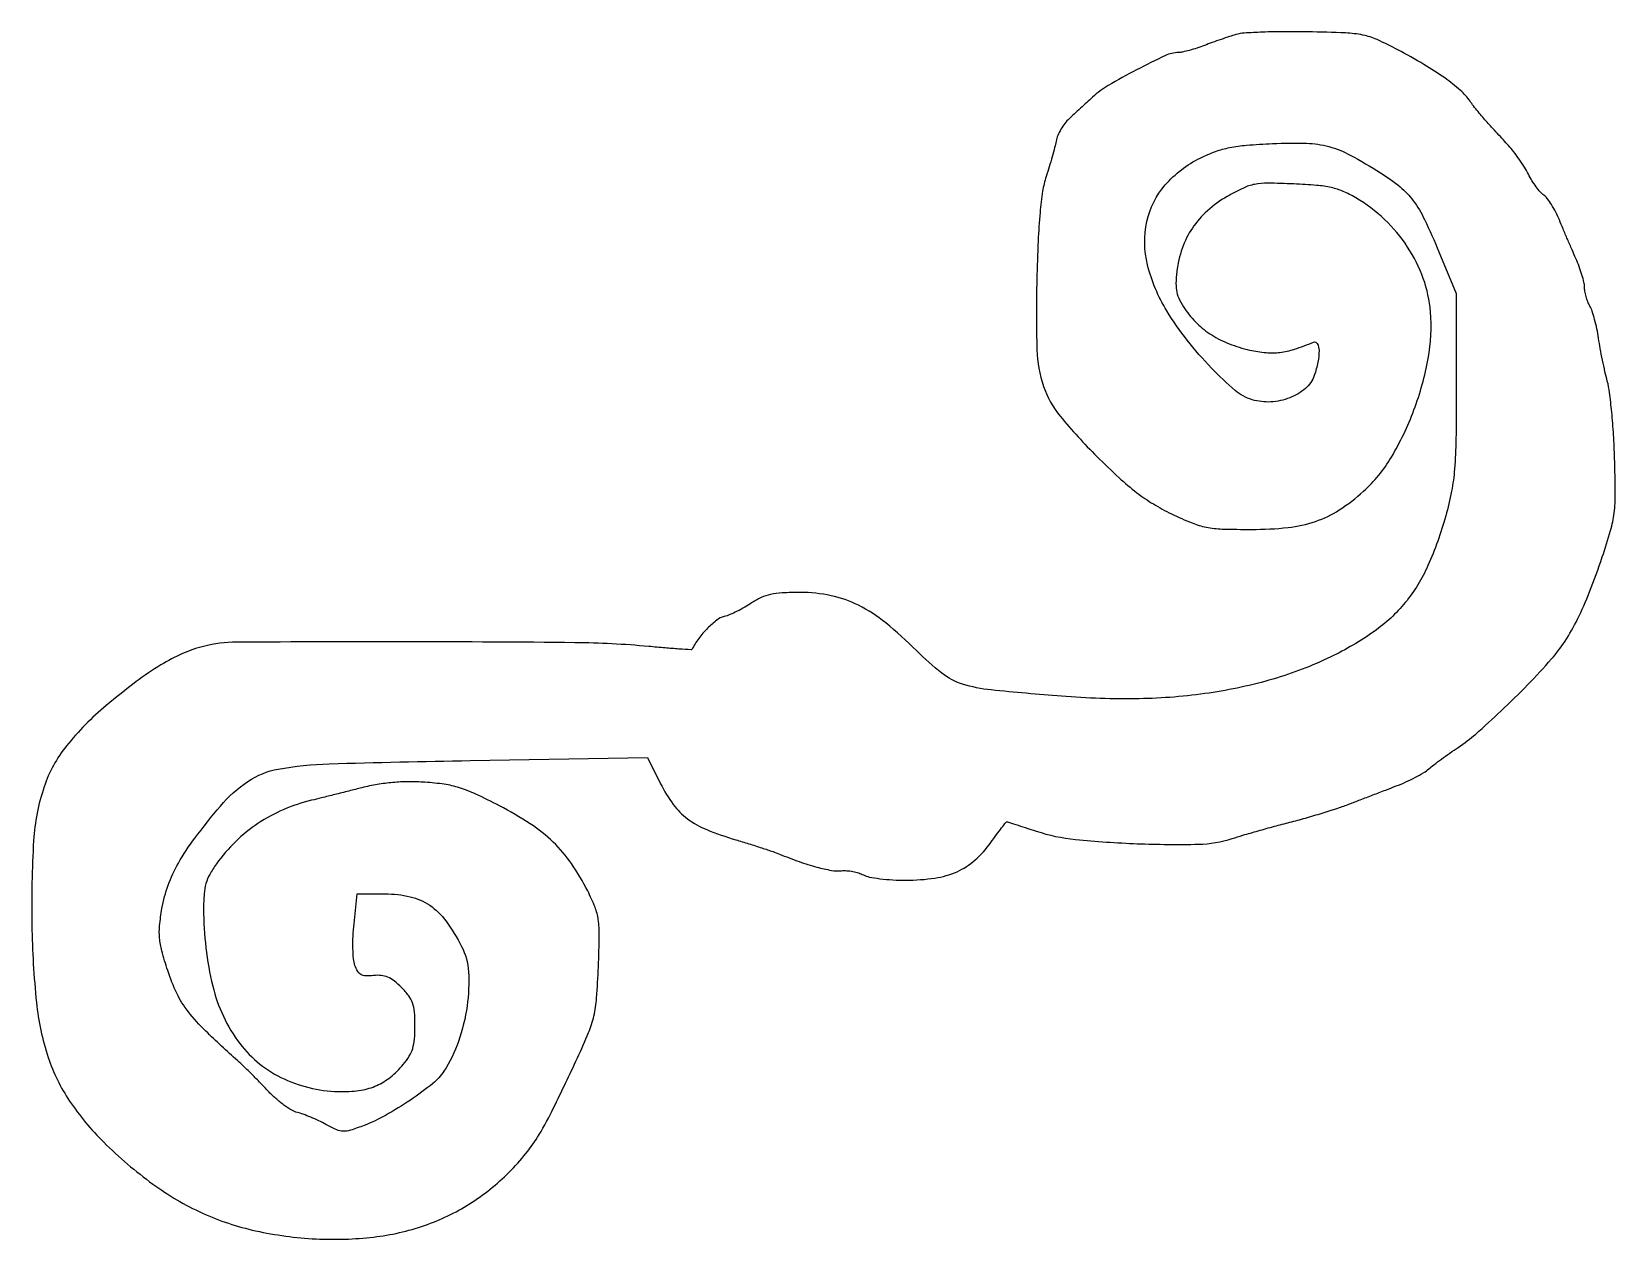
# Model space of a CAD drawing. Extents: x 1 to 353, y 0 to 269.
import ezdxf

# ---------------------------------------------------------------- set-up
doc = ezdxf.new("R2010")
doc.units = 0

msp = doc.modelspace()

# ---------------------------------------------------------------- linework, layer by layer
msp.add_lwpolyline([(268.5, 268.029413, 0.008126), (267.068147, 267.585707, 0.003676), (265.20625, 266.960208, 0.003639), (263.250751, 266.271266, 0.004971), (261.5, 265.620361, -0.012381), (259.838394, 265.030475, -0.012471), (258.153604, 264.525086, -0.012362), (256.665541, 264.158143, -0.048118), (255.725036, 264.043893, 0.103679), (252.836074, 263.363365, 0.010275), (246.41304, 260.192964, 0.013043), (240.135275, 256.721319, 0.053427), (236.643939, 254.132774, -0.000084), (235.378906, 252.967034, -0.000057), (233.935573, 251.637738, -0.000057), (232.539813, 250.352844, -0.000114), (231.434607, 249.336122, 0.044645), (230.492587, 248.30043, 0.030407), (229.608738, 246.974772, 0.030699), (228.907212, 245.579472, 0.052616), (228.52348, 244.336122, -0.014661), (228.198868, 242.908222, -0.005058), (227.648648, 240.864361, -0.005021), (226.996314, 238.622242, -0.005804), (226.328698, 236.5, 0.040887), (225.539585, 233.199163, 0.015607), (224.965218, 228.503772, 0.011689), (224.53973, 222.175283, 0.004684), (224.241278, 213.5, 0.013398), (224.26879, 197.971478, 0.074932), (225.738611, 189.8085, 0.090861), (229.441572, 183.172304, 0.024521), (237.592405, 174.231604, 0.009624), (242.541666, 169.496388, 0.022175), (246.481394, 166.179956, 0.02723), (250.14983, 163.665281, 0.024899), (254.178689, 161.481604, 0.014679), (258.763432, 159.447672, 0.048911), (261.915955, 158.50539, 0.040572), (265.482177, 158.105735, 0.007857), (271.971788, 158.009769, 0.026076), (280.093403, 158.441175, 0.055968), (286.210059, 159.789906, 0.062063), (291.472623, 162.350313, 0.039503), (296.877967, 166.508716, 0.075165), (303.062065, 174.062333, 0.044758), (308.091631, 184.567208, 0.044267), (311.239759, 196.004591, 0.065147), (311.760084, 206.400071, 0.065951), (310.171831, 213.786105, 0.059236), (306.680939, 220.799312, 0.05788), (301.549843, 226.943113, 0.057377), (295.133091, 231.767891, 0.032054), (292.355253, 233.165002, 0.04579), (289.729339, 234.007314, 0.033913), (286.458377, 234.505298, 0.009894), (281.373957, 234.828574, 0.007913), (275.595395, 234.989743, 0.049581), (272.655504, 234.733262, 0.064694), (270.162312, 233.920004, 0.018794), (266.573222, 232.041893, 0.052505), (262.174841, 228.871227, 0.062629), (258.82076, 225.017534, 0.063414), (256.555433, 220.495856, 0.055886), (255.372126, 215.352452, 0.022462), (255.185189, 212.669241, 0.059695), (255.366373, 210.759833, 0.065141), (255.98065, 209.044885, 0.030932), (257.180904, 207.023797, 0.050332), (259.873667, 203.815918, 0.051658), (263.13135, 201.242042, 0.048886), (267.012213, 199.28166, 0.037491), (271.56047, 197.899054, 0.03139), (275.211487, 197.319577, 0.054379), (278.279675, 197.362556, 0.048148), (281.511899, 198.081548, 0.019502), (285.75, 199.64831, -0.397643), (286.606899, 199.322004, -0.107189), (286.981266, 197.768293, -0.056734), (286.747913, 195.195921, -0.032915), (285.920411, 192.201536, -0.1326), (283.972021, 189.34802, -0.084699), (280.504546, 187.274, -0.078568), (276.270535, 186.357209, -0.087099), (272.116895, 186.846831, -0.104846), (268.354204, 188.902525, -0.024153), (263.070712, 193.896662, -0.02495), (257.668459, 200.114081, -0.028476), (253.163476, 206.579894, -0.07672), (248.854657, 216.815172, -0.115634), (248.709402, 226.45072, -0.125584), (252.794168, 234.59207, -0.10056), (260.596792, 240.591158, -0.025861), (263.993683, 242.04059, -0.038561), (267.101517, 242.915818, -0.029382), (270.872311, 243.442127, -0.008872), (276.647071, 243.801719, -0.018339), (284.210194, 243.860503, -0.058875), (289.185332, 243.126311, -0.057584), (293.910718, 241.243473, -0.017001), (300.652562, 237.30949, -0.030925), (305.01341, 234.169564, -0.062097), (307.934087, 231.102111, -0.048142), (310.442171, 226.924138, -0.012468), (313.642981, 219.747072), (317.493516, 210.5), (317.496758, 190, -0.003177), (317.422346, 177.99133, -0.017026), (317.117449, 171.453153, -0.027615), (316.437825, 166.481715, -0.019587), (315.152881, 161, -0.037147), (311.199776, 149.95415, -0.066756), (306.166483, 141.767688, -0.068525), (299.253496, 135.335423, -0.041263), (289.574573, 129.663396, -0.040579), (276.710233, 124.72578, -0.035065), (262.573496, 121.634698, -0.03216), (246.974111, 120.370426, -0.024001), (229.718912, 120.912776, -0.005099), (214.10158, 122.316019, -0.051332), (207.7037, 123.628814, -0.090449), (203.140269, 126.035791, -0.030388), (197.488987, 131.058011, 0.026402), (190.645133, 137.238332, 0.054323), (184.588188, 141.147738, 0.063771), (178.508816, 143.279471, 0.052519), (171.668064, 144, 0.012405), (167.652154, 143.900346, 0.040868), (165.027329, 143.553688, 0.055292), (162.944322, 142.85537, 0.040595), (160.82258, 141.654346, -0.018987), (159.307468, 140.708114, -0.01529), (157.612779, 139.804813, -0.01556), (155.994383, 139.066462, -0.037767), (154.749427, 138.651958, 0.103101), (153.082062, 137.843687, 0.034606), (151.04838, 136.038153, 0.033678), (149.077578, 133.73708, 0.039377), (147.545058, 131.304553, -0.297481), (147.41631, 131.232701, -0.000476), (144.690413, 131.424415, -0.003307), (141.610027, 131.664493, -0.00201), (137.97122, 131.98705, 0.020603), (121.555305, 132.828794, 0.002434), (85.01251, 133.01744, 0.001144), (46.345297, 132.940304, 0.060511), (39, 132.016151, 0.043009), (34.33318, 130.407229, 0.032074), (29.506368, 127.88152, 0.025267), (24.036954, 124.165852, 0.011853), (17.336018, 118.846496, 0.049972), (8.52402, 109.872086, 0.087794), (3.540483, 100.777184, 0.066787), (1.213852, 88.856325, 0.019141), (0.815988, 70, 0.021288), (1.844464, 52.807393, 0.05446), (4.454959, 40.627404, 0.067693), (9.205342, 30.920681, 0.050764), (16.803582, 21.747074, 0.036289), (27.721858, 12.455769, 0.051429), (38.721956, 6.014267, 0.052852), (50.566508, 2.070955, 0.041341), (64.006095, 0.27096, 0.041239), (76.78371, 0.679035, 0.054546), (88.12955, 3.25603, 0.057794), (98.131265, 8.060123, 0.055545), (106.915833, 15.080267, 0.026531), (110.670607, 19.254443, 0.035167), (113.593553, 23.443687, 0.02137), (116.804031, 29.374448, 0.004025), (122.114972, 40.5, 0.011004), (124.608839, 46.155429, 0.041922), (125.782694, 49.826086, 0.038358), (126.378806, 53.796035, 0.008175), (126.769909, 60.771016, 0.005623), (126.97017, 67.816106, 0.039357), (126.758966, 71.245934, 0.059697), (126.030042, 73.992367, 0.022434), (124.391555, 77.626795, 0.034086), (120.767628, 83.720073, 0.049622), (116.725006, 88.482297, 0.046686), (111.632892, 92.553791, 0.026113), (104.779607, 96.559669, 0.009956), (99.503477, 99.152942, 0.032621), (95.884889, 100.563553, 0.039718), (92.507274, 101.344037, 0.020905), (88.221531, 101.799565, 0.017745), (84.562052, 101.904259, 0.020057), (81.051651, 101.739166, 0.020404), (77.620702, 101.297914, 0.019755), (74.199492, 100.575088, -0.000481), (71.305115, 99.846017, -0.000371), (68.146101, 99.056011, -0.000375), (65.192881, 98.322149, -0.000897), (63, 97.783146, 0.04143), (56.709328, 95.684247, 0.046214), (51.090634, 92.635044, 0.046377), (46.144039, 88.616377, 0.042259), (41.851146, 83.635815, 0.029044), (40.362731, 81.307749, 0.058563), (39.528163, 79.299062, 0.051369), (39.1212, 76.98573, 0.017882), (39.000171, 73.599962, 0.058927), (41.023661, 56.49416, 0.103768), (47.090233, 43.683122, 0.123766), (56.899232, 35.824304, 0.107443), (69.79966, 33.005577, 0.040556), (74.033638, 33.345083, 0.064361), (77.514488, 34.382398, 0.066559), (80.535449, 36.239112, 0.046853), (83.380884, 39.040808, 0.037511), (84.710533, 40.885615, 0.063666), (85.489475, 42.618839, 0.053926), (85.88167, 44.686405, 0.019931), (86, 47.653648, 0.018459), (85.884787, 50.773316, 0.066438), (85.477411, 52.71787, 0.078747), (84.614386, 54.311389, 0.032979), (83.001409, 56.152437, 0.028372), (81.361423, 57.616164, 0.066675), (79.955352, 58.456688, 0.077157), (78.510683, 58.828074, 0.049587), (76.776989, 58.825514, -0.031157), (75.026049, 58.758466, -0.119477), (73.980132, 59.038773, -0.137396), (73.259553, 59.74136, -0.046601), (72.641215, 61.083153, -0.063313), (72.334616, 62.506043, -0.016149), (72.208292, 64.865891, -0.016195), (72.238826, 67.591308, -0.015775), (72.445229, 70.333153), (73.159188, 77), (79.329594, 76.993411, -0.056294), (84.939524, 76.35372, -0.09421), (89.272665, 74.450407, -0.085063), (92.89347, 70.929171, -0.03895), (96.358605, 65.29966, -0.10464), (97.893222, 59.653303, -0.049319), (97.576703, 52.067467, -0.047512), (95.687693, 44.18498, -0.062551), (92.440732, 37.54989, -0.079728), (89.948464, 34.815788, -0.018919), (84.967381, 31.148142, -0.020357), (79.433122, 27.708096, -0.038995), (74.698849, 25.493823, -0.012339), (71.626248, 24.424678, -0.084269), (70.044215, 24.198443, -0.099017), (68.586104, 24.529857, -0.020085), (66.198849, 25.715739, 0.014672), (64.589328, 26.537114, 0.011743), (62.811162, 27.329157, 0.011916), (61.130386, 27.984412, 0.029288), (59.860426, 28.362468, -0.076564), (58.585935, 28.876856, -0.023937), (56.862227, 30.016804, -0.023297), (55.032262, 31.492853, -0.023772), (53.360426, 33.123322, 0.005242), (51.668606, 34.900231, 0.003963), (49.775434, 36.816697, 0.004007), (47.968519, 38.588445, 0.009277), (46.577221, 39.881986, -0.008807), (39.469946, 46.477442, -0.036339), (35.549754, 50.836217, -0.052417), (33.047327, 54.871569, -0.034826), (31.021839, 59.932081, -0.011528), (29.717491, 64.334398, -0.04339), (29.207513, 67.164808, -0.048437), (29.221807, 69.882654, -0.016899), (29.752221, 73.762968, -0.045055), (31.117038, 78.89975, -0.042281), (33.401431, 83.825334, -0.032055), (37.046018, 89.353672, -0.012545), (42.738384, 96.508796, -0.071489), (48.859262, 101.996865, -0.102365), (55.597034, 104.720788, -0.037931), (66.926903, 105.907291, -0.002768), (98.296278, 106.628337), (137.705811, 107.315938), (140.614391, 101.440062, 0.044042), (143.401146, 96.870881, 0.07378), (146.568432, 93.688298, 0.063411), (150.865331, 91.262967, 0.024904), (157.295071, 89.007255, -0.003357), (160.236806, 88.115527, -0.003528), (163.117927, 87.19867, -0.00338), (165.592755, 86.373284, -0.015763), (167, 85.84328, 0.012678), (171.424648, 84.145609, 0.019624), (175.331949, 82.929379, 0.022402), (178.574246, 82.21208, 0.067664), (180.830359, 82.126742, -0.043206), (182.012022, 82.13969, -0.028636), (183.357419, 81.960159, -0.028827), (184.654238, 81.632408, -0.048778), (185.684259, 81.193679, 0.078449), (186.975128, 80.731863, 0.016069), (189.37589, 80.357095, 0.01655), (192.223298, 80.10122, 0.014883), (195.184259, 80.021962, 0.035367), (201.584771, 80.494575, 0.068458), (206.506044, 81.915641, 0.076709), (210.492609, 84.47616, 0.056044), (214.026188, 88.386936, -0.00268), (215.310675, 90.155466, -0.004332), (216.424701, 91.644913, -0.000927), (217.413071, 92.937781, -0.233152), (217.539248, 93, -0.076315), (217.693829, 92.976268, -0.000248), (219.55485, 92.390038, -0.001381), (221.659413, 91.719547, -0.000864), (224.119728, 90.923532, 0.053704), (232.845083, 89.088087, 0.015585), (246.581563, 88.140663, 0.014509), (260.194324, 88.022499, 0.073514), (267.658787, 89.281544, -0.007043), (270.067776, 90.026146, -0.002721), (273.427894, 90.993279, -0.002693), (277.082404, 92.002433, -0.003324), (280.5, 92.902051, 0.006731), (283.947185, 93.834625, 0.005149), (287.692187, 94.943895, 0.005207), (291.177823, 96.055364, 0.012236), (293.75, 96.975569, -0.000227), (296.133316, 97.893345, -0.000135), (298.971651, 98.983977, -0.000136), (301.800854, 100.069341, -0.000234), (304.153493, 100.969886, 0.01532), (306.280278, 101.85842, 0.014105), (308.408997, 102.898779, 0.014264), (310.253188, 103.933545, 0.044497), (311.403493, 104.770109, -0.016268), (312.506696, 105.671728, -0.005325), (314.18868, 106.929281, -0.005299), (316.086958, 108.286644, -0.005962), (317.940948, 109.550223, 0.033478), (321.823392, 112.521571, 0.009602), (327.422009, 117.627187, 0.00983), (333.376742, 123.497221, 0.012113), (338.684652, 129.21, 0.038383), (341.686018, 133.176803, 0.027382), (344.436428, 138.022569, 0.022297), (347.128383, 144.100962, 0.01165), (349.960845, 151.884074, 0.011236), (351.803881, 157.774123, 0.039148), (352.604934, 161.675189, 0.032827), (352.857869, 165.983559, 0.006226), (352.704885, 173.85157, 0.007633), (352.460774, 179.024013, 0.007999), (352.061381, 184.106399, 0.007732), (351.578833, 188.480194, 0.034887), (351.080907, 191, -0.010039), (350.560594, 193.083182, -0.005547), (350.004534, 195.646875, -0.005529), (349.498322, 198.258751, -0.008852), (349.130468, 200.5, 0.01521), (348.762843, 202.574474, 0.014168), (348.262336, 204.672876, 0.01431), (347.711493, 206.511433, 0.045717), (347.200234, 207.684259, -0.03298), (346.740537, 208.669605, -0.023425), (346.352569, 209.825844, -0.023761), (346.085532, 210.969507, -0.045499), (346, 211.907507, 0.057511), (345.877255, 212.971126, 0.015766), (345.440611, 214.60384, 0.015719), (344.824631, 216.436294, 0.0158), (344.095696, 218.223249, -0.002221), (343.237685, 220.173464, -0.001305), (342.227815, 222.51347, -0.001305), (341.230419, 224.858129, -0.002226), (340.411081, 226.822605, 0.020964), (339.607052, 228.563744, 0.021323), (338.664211, 230.221305, 0.021685), (337.723701, 231.586719, 0.077447), (336.964299, 232.322605, -0.06014), (336.202912, 233.01118, -0.020242), (335.265627, 234.182265, -0.019803), (334.324111, 235.573712, -0.021424), (333.521737, 237, 0.021218), (332.652048, 238.547442, 0.012736), (331.496919, 240.310843, 0.012743), (330.25616, 242.009445, 0.021626), (329.122824, 243.356061, 0.000047), (327.960681, 244.621308, 0.000032), (326.6339, 246.065342, 0.000032), (325.350259, 247.462067, 0.000064), (324.333006, 248.568509, -0.009484), (323.387082, 249.637093, -0.006177), (322.333926, 250.904676, -0.006212), (321.336825, 252.167161, -0.011769), (320.57064, 253.212448, 0.060749), (318.395568, 255.641264, 0.025081), (314.927199, 258.383209, 0.020769), (310.311405, 261.389381, 0.011797), (304.5, 264.656464, 0.0163), (299.884353, 266.920103, 0.056732), (296.72661, 267.931688, 0.03919), (292.883873, 268.38857, 0.004917), (284.5, 268.641551, 0.006602), (279.302625, 268.678595, 0.008041), (274.4375, 268.570775, 0.006907), (270.359562, 268.35831, 0.054649)], format="xyb", close=True)

doc.saveas('drawing.dxf')
